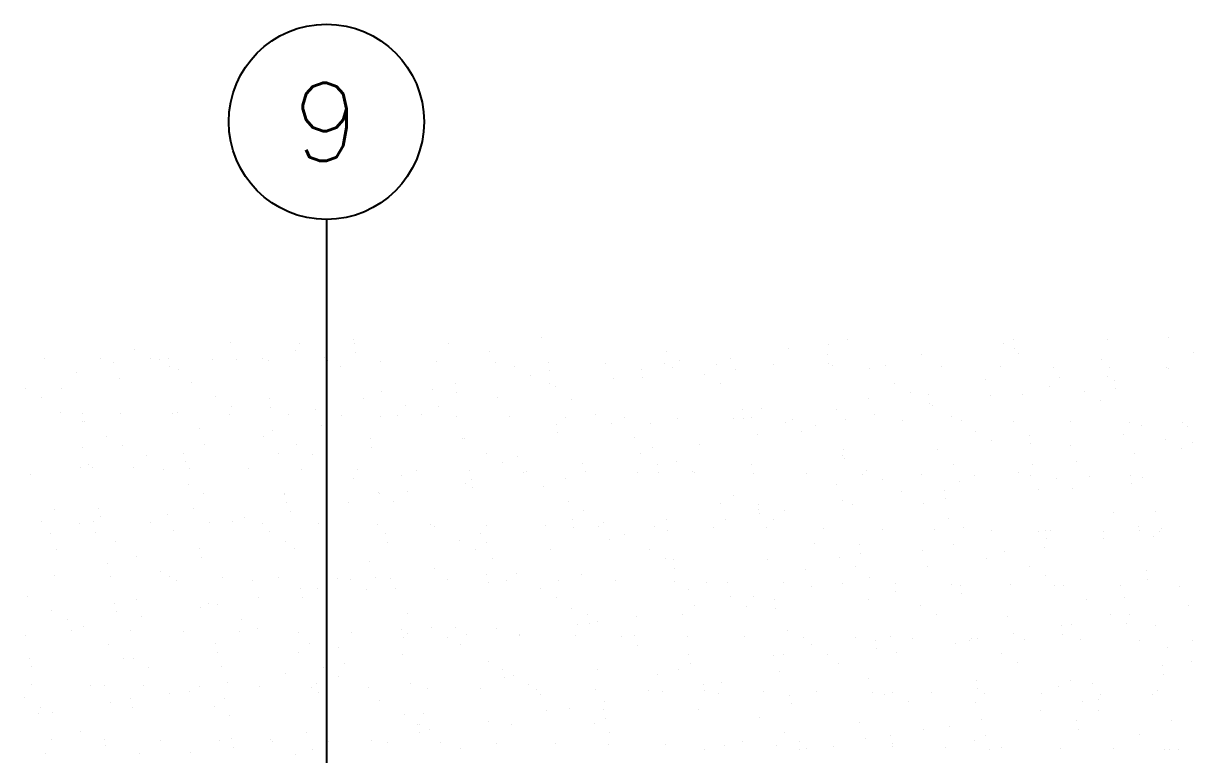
# Model space of a CAD drawing. Header units: millimetres. Extents: x -3 to 53, y -269 to 39.
# Drawn here: x 16.799 to 19.795, y 37.479 to 39.352 of the extents above; entities that cross this region are included whole.
import ezdxf
from ezdxf.enums import TextEntityAlignment as Align
from ezdxf.xclip import XClip

# ---------------------------------------------------------------- set-up
doc = ezdxf.new("R2010")
doc.units = ezdxf.units.MM
doc.header["$LTSCALE"] = 15
doc.header["$XCLIPFRAME"] = 2
for name, pattern in [('ACAD_ISO07W100', [3, 0, -3]), ('PHANTOM', [63.5, 31.75, -6.35, 6.35, -6.35, 6.35, -6.35]), ('PHANTOM2', [1.25, 0.625, -0.125, 0.125, -0.125, 0.125, -0.125])]:
    doc.linetypes.add(name, pattern=pattern)
doc.layers.get('0').update_dxf_attribs({"color": 250})
for name, color, linetype in [('A-EJES', 251, 'PHANTOM'), ('A-MURO BAJO', 251, 'Continuous'), ('DLP_VERDE', 250, 'Continuous')]:
    doc.layers.add(name, color=color, linetype=linetype)
doc.layers.add('A-MUROS', color=252, linetype='Continuous', lineweight=30)
doc.styles.add('R80', font='ARIALN.TTF', dxfattribs={"height": 2.03})
doc.styles.add('ROMANS', font='romans.shx', dxfattribs={"width": 0.8})

# ---------------------------------------------------------------- blocks, each defined once
blk = doc.blocks.new('A$C9f73720c')
at = {"elevation": 0}
blk.add_lwpolyline([(45.2026, 108.5564), (43.9051, 108.9532, 0.296491), (41.8096, 108.3515, 0.064332), (38.2774, 103.0358), (36.426, 103.9326), (36.8007, 104.6647, 0.126155), (37.0866, 105.8476), (37.1355, 105.8513), (37.0755, 106.649), (36.5769, 106.6115), (36.617, 106.0788)], format="xyb", dxfattribs=at)
at = {"layer": 'A-MURO BAJO'}
blk.add_arc((60.7821, 91.9133, 0), 25.1032, 139.01699, 190.85615, dxfattribs=at)
at = {"layer": 'DLP_VERDE', "linetype": 'Continuous'}
for p, q in [((41.9095, 106.1891), (41.9095, 106.1891)), ((41.8557, 106.1399), (41.8557, 106.1399)), ((42.13, 106.121), (42.13, 106.121)), ((41.9258, 106.1121), (41.9258, 106.1121)), ((41.9306, 106.1174), (41.9306, 106.1174)), ((42.074, 106.1092), (42.074, 106.1092)), ((42.0856, 106.1191), (42.0856, 106.1191)), ((42.1369, 106.0879), (42.1369, 106.0879)), ((42.1025, 106.0564), (42.1025, 106.0564)), ((42.0487, 106.0072), (42.0487, 106.0072)), ((41.8147, 105.9891), (41.8147, 105.9891)), ((41.8851, 105.9733), (41.8851, 105.9733)), ((41.9187, 105.9755), (41.9187, 105.9755)), ((41.9407, 105.9726), (41.9407, 105.9726)), ((42.0334, 105.9803), (42.0334, 105.9803)), ((42.1769, 105.9721), (42.1769, 105.9721)), ((42.2721, 105.9779), (42.2721, 105.9779)), ((42.3165, 105.9799), (42.3165, 105.9799)), ((42.3232, 105.9728), (42.3232, 105.9728)), ((42.4714, 105.9798), (42.4714, 105.9798)), ((42.5253, 105.989), (42.5253, 105.989)), ((42.6149, 105.9716), (42.6149, 105.9716)), ((41.8591, 105.9599), (41.8591, 105.9599)), ((41.9035, 105.9618), (41.9035, 105.9618)), ((42.0597, 105.9569), (42.0597, 105.9569)), ((42.1123, 105.9709), (42.1123, 105.9709)), ((42.1637, 105.9432), (42.1637, 105.9432)), ((42.3298, 105.9552), (42.3298, 105.9552)), ((42.6664, 105.9541), (42.6664, 105.9541)), ((41.9589, 105.9249), (41.9589, 105.9249)), ((42.1857, 105.9403), (42.1857, 105.9403)), ((42.2954, 105.9237), (42.2954, 105.9237)), ((42.3047, 105.9246), (42.3047, 105.9246)), ((41.9245, 105.8933), (41.9245, 105.8933)), ((42.4087, 105.9109), (42.4087, 105.9109)), ((42.4308, 105.908), (42.4308, 105.908)), ((42.5498, 105.8924), (42.5498, 105.8924)), ((42.6126, 105.9048), (42.6126, 105.9048)), ((42.2417, 105.8745), (42.2417, 105.8745)), ((42.6538, 105.8787), (42.6538, 105.8787)), ((42.6758, 105.8758), (42.6758, 105.8758)), ((42.7948, 105.8601), (42.7948, 105.8601)), ((42.8716, 105.8548), (42.8716, 105.8548)), ((41.8417, 105.8355), (41.8417, 105.8355)), ((41.8708, 105.8441), (41.8708, 105.8441)), ((41.988, 105.8362), (41.988, 105.8362)), ((42.1362, 105.8432), (42.1362, 105.8432)), ((42.2797, 105.835), (42.2797, 105.835)), ((42.2988, 105.8298), (42.2988, 105.8298)), ((42.426, 105.8357), (42.426, 105.8357)), ((42.4586, 105.8367), (42.4586, 105.8367)), ((42.503, 105.8387), (42.503, 105.8387)), ((42.5228, 105.8225), (42.5228, 105.8225)), ((42.5743, 105.8427), (42.5743, 105.8427)), ((42.7118, 105.8478), (42.7118, 105.8478)), ((42.7177, 105.8345), (42.7177, 105.8345)), ((42.864, 105.8351), (42.864, 105.8351)), ((41.8858, 105.8117), (41.8858, 105.8117)), ((42.0456, 105.8187), (42.0456, 105.8187)), ((42.09, 105.8207), (42.09, 105.8207)), ((42.1519, 105.7922), (42.1519, 105.7922)), ((42.8593, 105.8214), (42.8593, 105.8214)), ((41.781, 105.7618), (41.781, 105.7618)), ((42.4884, 105.791), (42.4884, 105.791)), ((42.8056, 105.7721), (42.8056, 105.7721)), ((41.7445, 105.7583), (41.7445, 105.7583)), ((41.7665, 105.7554), (41.7665, 105.7554)), ((41.8855, 105.7397), (41.8855, 105.7397)), ((42.1175, 105.7606), (42.1175, 105.7606)), ((42.4347, 105.7418), (42.4347, 105.7418)), ((41.7466, 105.7303), (41.7466, 105.7303)), ((41.801, 105.7066), (41.801, 105.7066)), ((41.9895, 105.726), (41.9895, 105.726)), ((42.0116, 105.7231), (42.0116, 105.7231)), ((42.0637, 105.7114), (42.0637, 105.7114)), ((42.1306, 105.7074), (42.1306, 105.7074)), ((42.2391, 105.7061), (42.2391, 105.7061)), ((42.6771, 105.7056), (42.6771, 105.7056)), ((41.9445, 105.6984), (41.9445, 105.6984)), ((42.0908, 105.6991), (42.0908, 105.6991)), ((42.2321, 105.6775), (42.2321, 105.6775)), ((42.2346, 105.6937), (42.2346, 105.6937)), ((42.2566, 105.6908), (42.2566, 105.6908)), ((42.2765, 105.6795), (42.2765, 105.6795)), ((42.3756, 105.6752), (42.3756, 105.6752)), ((42.3826, 105.6979), (42.3826, 105.6979)), ((42.4853, 105.6886), (42.4853, 105.6886)), ((42.5288, 105.6986), (42.5288, 105.6986)), ((42.6451, 105.6956), (42.6451, 105.6956)), ((42.6895, 105.6975), (42.6895, 105.6975)), ((42.7158, 105.6898), (42.7158, 105.6898)), ((42.8206, 105.6974), (42.8206, 105.6974)), ((41.8191, 105.6595), (41.8191, 105.6595)), ((41.8636, 105.6615), (41.8636, 105.6615)), ((42.0723, 105.6706), (42.0723, 105.6706)), ((42.3449, 105.6595), (42.3449, 105.6595)), ((42.4796, 105.6615), (42.4796, 105.6615)), ((42.5016, 105.6586), (42.5016, 105.6586)), ((42.6206, 105.6429), (42.6206, 105.6429)), ((42.6814, 105.6583), (42.6814, 105.6583)), ((41.9739, 105.6291), (41.9739, 105.6291)), ((42.3105, 105.6279), (42.3105, 105.6279)), ((42.7246, 105.6292), (42.7246, 105.6292)), ((42.7467, 105.6263), (42.7467, 105.6263)), ((41.9395, 105.5976), (41.9395, 105.5976)), ((42.6276, 105.6091), (42.6276, 105.6091)), ((41.7556, 105.5625), (41.7556, 105.5625)), ((41.9039, 105.5695), (41.9039, 105.5695)), ((42.0474, 105.5613), (42.0474, 105.5613)), ((42.1936, 105.562), (42.1936, 105.562)), ((42.2567, 105.5787), (42.2567, 105.5787)), ((42.3419, 105.569), (42.3419, 105.569)), ((42.4854, 105.5608), (42.4854, 105.5608)), ((42.6317, 105.5615), (42.6317, 105.5615)), ((42.78, 105.5685), (42.78, 105.5685)), ((41.7114, 105.5225), (41.7114, 105.5225)), ((41.8858, 105.5483), (41.8858, 105.5483)), ((42.2588, 105.5294), (42.2588, 105.5294)), ((42.4186, 105.5364), (42.4186, 105.5364)), ((42.463, 105.5383), (42.463, 105.5383)), ((42.5378, 105.5268), (42.5378, 105.5268)), ((42.6718, 105.5474), (42.6718, 105.5474)), ((41.8154, 105.5088), (41.8154, 105.5088)), ((41.8374, 105.5059), (41.8374, 105.5059)), ((41.8458, 105.5114), (41.8458, 105.5114)), ((42.0056, 105.5183), (42.0056, 105.5183)), ((42.0501, 105.5203), (42.0501, 105.5203)), ((42.1669, 105.4964), (42.1669, 105.4964)), ((42.5034, 105.4953), (42.5034, 105.4953)), ((41.796, 105.4661), (41.796, 105.4661)), ((41.9564, 105.4902), (41.9564, 105.4902)), ((42.0604, 105.4765), (42.0604, 105.4765)), ((42.0824, 105.4736), (42.0824, 105.4736)), ((42.1325, 105.4649), (42.1325, 105.4649)), ((41.7616, 105.4345), (41.7616, 105.4345)), ((42.0067, 105.4324), (42.0067, 105.4324)), ((42.2014, 105.458), (42.2014, 105.458)), ((42.3054, 105.4443), (42.3054, 105.4443)), ((42.3275, 105.4414), (42.3275, 105.4414)), ((42.4497, 105.446), (42.4497, 105.446)), ((41.7122, 105.4247), (41.7122, 105.4247)), ((41.8584, 105.4254), (41.8584, 105.4254)), ((42.0788, 105.4156), (42.0788, 105.4156)), ((42.1502, 105.4242), (42.1502, 105.4242)), ((42.2965, 105.4249), (42.2965, 105.4249)), ((42.4448, 105.4319), (42.4448, 105.4319)), ((42.4465, 105.4257), (42.4465, 105.4257)), ((42.5505, 105.412), (42.5505, 105.412)), ((42.5725, 105.4091), (42.5725, 105.4091)), ((42.5882, 105.4237), (42.5882, 105.4237)), ((42.7345, 105.4244), (42.7345, 105.4244)), ((41.7078, 105.3853), (41.7078, 105.3853)), ((42.1921, 105.3772), (42.1921, 105.3772)), ((42.2366, 105.3791), (42.2366, 105.3791)), ((42.4453, 105.3882), (42.4453, 105.3882)), ((42.6051, 105.3952), (42.6051, 105.3952)), ((42.6495, 105.3971), (42.6495, 105.3971)), ((42.6915, 105.3935), (42.6915, 105.3935)), ((42.7308, 105.3941), (42.7308, 105.3941)), ((41.6193, 105.3522), (41.6193, 105.3522)), ((41.7792, 105.3591), (41.7792, 105.3591)), ((41.8236, 105.3611), (41.8236, 105.3611)), ((42.0323, 105.3702), (42.0323, 105.3702)), ((42.3599, 105.3637), (42.3599, 105.3637)), ((42.6964, 105.3626), (42.6964, 105.3626)), ((41.989, 105.3334), (41.989, 105.3334)), ((42.3255, 105.3322), (42.3255, 105.3322)), ((42.6427, 105.3133), (42.6427, 105.3133)), ((41.618, 105.303), (41.618, 105.303)), ((41.6412, 105.2916), (41.6412, 105.2916)), ((41.6633, 105.2887), (41.6633, 105.2887)), ((41.6715, 105.2959), (41.6715, 105.2959)), ((41.815, 105.2876), (41.815, 105.2876)), ((41.9546, 105.3018), (41.9546, 105.3018)), ((41.9613, 105.2883), (41.9613, 105.2883)), ((42.1096, 105.2953), (42.1096, 105.2953)), ((42.253, 105.2871), (42.253, 105.2871)), ((42.2717, 105.2829), (42.2717, 105.2829)), ((42.3993, 105.2878), (42.3993, 105.2878)), ((42.5476, 105.2948), (42.5476, 105.2948)), ((42.6911, 105.2866), (42.6911, 105.2866)), ((41.7822, 105.273), (41.7822, 105.273)), ((41.8862, 105.2593), (41.8862, 105.2593)), ((41.9008, 105.2526), (41.9008, 105.2526)), ((41.9083, 105.2564), (41.9083, 105.2564)), ((42.0273, 105.2408), (42.0273, 105.2408)), ((42.1313, 105.2271), (42.1313, 105.2271)), ((42.1533, 105.2242), (42.1533, 105.2242)), ((42.2188, 105.229), (42.2188, 105.229)), ((42.3786, 105.236), (42.3786, 105.236)), ((42.4231, 105.2379), (42.4231, 105.2379)), ((42.5529, 105.231), (42.5529, 105.231)), ((42.6318, 105.247), (42.6318, 105.247)), ((41.5971, 105.2019), (41.5971, 105.2019)), ((41.8058, 105.211), (41.8058, 105.211)), ((41.9657, 105.218), (41.9657, 105.218)), ((42.0101, 105.2199), (42.0101, 105.2199)), ((42.1819, 105.2007), (42.1819, 105.2007)), ((42.2723, 105.2085), (42.2723, 105.2085)), ((42.3763, 105.1948), (42.3763, 105.1948)), ((42.5185, 105.1995), (42.5185, 105.1995)), ((41.811, 105.1703), (41.811, 105.1703)), ((42.1475, 105.1691), (42.1475, 105.1691)), ((42.3983, 105.1919), (42.3983, 105.1919)), ((42.5173, 105.1763), (42.5173, 105.1763)), ((42.6213, 105.1626), (42.6213, 105.1626)), ((41.6261, 105.1517), (41.6261, 105.1517)), ((41.7744, 105.1588), (41.7744, 105.1588)), ((41.7766, 105.1388), (41.7766, 105.1388)), ((41.9178, 105.1505), (41.9178, 105.1505)), ((42.0641, 105.1512), (42.0641, 105.1512)), ((42.2124, 105.1582), (42.2124, 105.1582)), ((42.3559, 105.15), (42.3559, 105.15)), ((42.4647, 105.1502), (42.4647, 105.1502)), ((42.5021, 105.1507), (42.5021, 105.1507)), ((42.6434, 105.1597), (42.6434, 105.1597)), ((42.6504, 105.1577), (42.6504, 105.1577)), ((42.0938, 105.1199), (42.0938, 105.1199)), ((41.7229, 105.0895), (41.7229, 105.0895)), ((42.1522, 105.0768), (42.1522, 105.0768)), ((42.1966, 105.0787), (42.1966, 105.0787)), ((42.4053, 105.0878), (42.4053, 105.0878)), ((42.5651, 105.0948), (42.5651, 105.0948)), ((42.6096, 105.0968), (42.6096, 105.0968)), ((41.5793, 105.0518), (41.5793, 105.0518)), ((41.6081, 105.0558), (41.6081, 105.0558)), ((41.7392, 105.0588), (41.7392, 105.0588)), ((41.7836, 105.0607), (41.7836, 105.0607)), ((41.9923, 105.0698), (41.9923, 105.0698)), ((42.3749, 105.068), (42.3749, 105.068)), ((41.5826, 105.0139), (41.5826, 105.0139)), ((41.7121, 105.0421), (41.7121, 105.0421)), ((41.7289, 105.0146), (41.7289, 105.0146)), ((41.7341, 105.0392), (41.7341, 105.0392)), ((41.8531, 105.0236), (41.8531, 105.0236)), ((41.8772, 105.0217), (41.8772, 105.0217)), ((42.004, 105.0376), (42.004, 105.0376)), ((42.0207, 105.0134), (42.0207, 105.0134)), ((42.167, 105.0141), (42.167, 105.0141)), ((42.3152, 105.0211), (42.3152, 105.0211)), ((42.3405, 105.0364), (42.3405, 105.0364)), ((42.4587, 105.0129), (42.4587, 105.0129)), ((42.605, 105.0136), (42.605, 105.0136)), ((41.6331, 105.0072), (41.6331, 105.0072)), ((41.9571, 105.0099), (41.9571, 105.0099)), ((41.9696, 105.0061), (41.9696, 105.0061)), ((41.9791, 105.007), (41.9791, 105.007)), ((42.0981, 104.9913), (42.0981, 104.9913)), ((42.2868, 104.9872), (42.2868, 104.9872)), ((41.5987, 104.9757), (41.5987, 104.9757)), ((41.9158, 104.9568), (41.9158, 104.9568)), ((42.2021, 104.9776), (42.2021, 104.9776)), ((42.2242, 104.9747), (42.2242, 104.9747)), ((42.3432, 104.9591), (42.3432, 104.9591)), ((41.5449, 104.9264), (41.5449, 104.9264)), ((42.1788, 104.9286), (42.1788, 104.9286)), ((42.3387, 104.9356), (42.3387, 104.9356)), ((42.3831, 104.9376), (42.3831, 104.9376)), ((42.4472, 104.9454), (42.4472, 104.9454)), ((42.4692, 104.9425), (42.4692, 104.9425)), ((42.5679, 104.9353), (42.5679, 104.9353)), ((42.5882, 104.9268), (42.5882, 104.9268)), ((42.5918, 104.9467), (42.5918, 104.9467)), ((41.5127, 104.8995), (41.5127, 104.8995)), ((41.5571, 104.9015), (41.5571, 104.9015)), ((41.7658, 104.9106), (41.7658, 104.9106)), ((41.9257, 104.9176), (41.9257, 104.9176)), ((41.9701, 104.9195), (41.9701, 104.9195)), ((42.197, 104.9049), (42.197, 104.9049)), ((42.5335, 104.9037), (42.5335, 104.9037)), ((41.542, 104.8851), (41.542, 104.8851)), ((41.6855, 104.8768), (41.6855, 104.8768)), ((41.826, 104.8745), (41.826, 104.8745)), ((41.8318, 104.8775), (41.8318, 104.8775)), ((41.98, 104.8845), (41.98, 104.8845)), ((42.1235, 104.8763), (42.1235, 104.8763)), ((42.1626, 104.8734), (42.1626, 104.8734)), ((42.2698, 104.877), (42.2698, 104.877)), ((42.4181, 104.884), (42.4181, 104.884)), ((42.5615, 104.8758), (42.5615, 104.8758)), ((41.7916, 104.843), (41.7916, 104.843)), ((42.4797, 104.8545), (42.4797, 104.8545)), ((41.5379, 104.8249), (41.5379, 104.8249)), ((41.56, 104.822), (41.56, 104.822)), ((41.6789, 104.8064), (41.6789, 104.8064)), ((42.1088, 104.8241), (42.1088, 104.8241)), ((41.7379, 104.7938), (41.7379, 104.7938)), ((41.783, 104.7927), (41.783, 104.7927)), ((41.805, 104.7898), (41.805, 104.7898)), ((41.924, 104.7741), (41.924, 104.7741)), ((42.1122, 104.7764), (42.1122, 104.7764)), ((42.1566, 104.7783), (42.1566, 104.7783)), ((42.3653, 104.7875), (42.3653, 104.7875)), ((42.5252, 104.7944), (42.5252, 104.7944)), ((41.5393, 104.7514), (41.5393, 104.7514)), ((41.6448, 104.748), (41.6448, 104.748)), ((41.6992, 104.7584), (41.6992, 104.7584)), ((41.7436, 104.7603), (41.7436, 104.7603)), ((41.9523, 104.7694), (41.9523, 104.7694)), ((42.028, 104.7604), (42.028, 104.7604)), ((42.05, 104.7575), (42.05, 104.7575)), ((42.0829, 104.7474), (42.0829, 104.7474)), ((42.3899, 104.7722), (42.3899, 104.7722)), ((42.5209, 104.7469), (42.5209, 104.7469)), ((41.4966, 104.7409), (41.4966, 104.7409)), ((41.7883, 104.7397), (41.7883, 104.7397)), ((41.9346, 104.7404), (41.9346, 104.7404)), ((42.019, 104.7418), (42.019, 104.7418)), ((42.169, 104.7419), (42.169, 104.7419)), ((42.2264, 104.7392), (42.2264, 104.7392)), ((42.273, 104.7282), (42.273, 104.7282)), ((42.295, 104.7253), (42.295, 104.7253)), ((42.3555, 104.7407), (42.3555, 104.7407)), ((42.3726, 104.7399), (42.3726, 104.7399)), ((41.6481, 104.7115), (41.6481, 104.7115)), ((41.9846, 104.7103), (41.9846, 104.7103)), ((42.3018, 104.6914), (42.3018, 104.6914)), ((42.414, 104.7096), (42.414, 104.7096)), ((42.518, 104.6959), (42.518, 104.6959)), ((41.6137, 104.6799), (41.6137, 104.6799)), ((41.9309, 104.6611), (41.9309, 104.6611)), ((41.5599, 104.6307), (41.5599, 104.6307)), ((42.1388, 104.6283), (42.1388, 104.6283)), ((42.2987, 104.6352), (42.2987, 104.6352)), ((42.3431, 104.6372), (42.3431, 104.6372)), ((41.3858, 104.6048), (41.3858, 104.6048)), ((41.4531, 104.6032), (41.4531, 104.6032)), ((41.4727, 104.5992), (41.4727, 104.5992)), ((41.5171, 104.6011), (41.5171, 104.6011)), ((41.5994, 104.6038), (41.5994, 104.6038)), ((41.7258, 104.6102), (41.7258, 104.6102)), ((41.7477, 104.6109), (41.7477, 104.6109)), ((41.8857, 104.6172), (41.8857, 104.6172)), ((41.8912, 104.6026), (41.8912, 104.6026)), ((41.9301, 104.6191), (41.9301, 104.6191)), ((42.0374, 104.6033), (42.0374, 104.6033)), ((42.1857, 104.6103), (42.1857, 104.6103)), ((42.212, 104.6091), (42.212, 104.6091)), ((42.3292, 104.6021), (42.3292, 104.6021)), ((42.4755, 104.6028), (42.4755, 104.6028)), ((41.5048, 104.5892), (41.5048, 104.5892)), ((41.6088, 104.5755), (41.6088, 104.5755)), ((41.6308, 104.5726), (41.6308, 104.5726)), ((41.8411, 104.5788), (41.8411, 104.5788)), ((42.1776, 104.5776), (42.1776, 104.5776)), ((41.4701, 104.5484), (41.4701, 104.5484)), ((41.7498, 104.5569), (41.7498, 104.5569)), ((41.8067, 104.5472), (41.8067, 104.5472)), ((41.8538, 104.5432), (41.8538, 104.5432)), ((41.8759, 104.5403), (41.8759, 104.5403)), ((41.4357, 104.5169), (41.4357, 104.5169)), ((41.9948, 104.5247), (41.9948, 104.5247)), ((42.0988, 104.511), (42.0988, 104.511)), ((42.1209, 104.5081), (42.1209, 104.5081)), ((42.1238, 104.5284), (42.1238, 104.5284)), ((41.4125, 104.4743), (41.4125, 104.4743)), ((41.7529, 104.498), (41.7529, 104.498)), ((41.8505, 104.4738), (41.8505, 104.4738)), ((42.0722, 104.476), (42.0722, 104.476)), ((42.1166, 104.478), (42.1166, 104.478)), ((42.2399, 104.4924), (42.2399, 104.4924)), ((42.2886, 104.4732), (42.2886, 104.4732)), ((42.3253, 104.4871), (42.3253, 104.4871)), ((42.3439, 104.4787), (42.3439, 104.4787)), ((42.3659, 104.4758), (42.3659, 104.4758)), ((42.405, 104.4764), (42.405, 104.4764)), ((41.382, 104.4676), (41.382, 104.4676)), ((41.4993, 104.451), (41.4993, 104.451)), ((41.556, 104.4661), (41.556, 104.4661)), ((41.6592, 104.458), (41.6592, 104.458)), ((41.7022, 104.4667), (41.7022, 104.4667)), ((41.7036, 104.4599), (41.7036, 104.4599)), ((41.9123, 104.469), (41.9123, 104.469)), ((41.994, 104.4655), (41.994, 104.4655)), ((42.034, 104.4461), (42.034, 104.4461)), ((42.1403, 104.4662), (42.1403, 104.4662)), ((42.3706, 104.4449), (42.3706, 104.4449)), ((42.432, 104.465), (42.432, 104.465)), ((41.6631, 104.4157), (41.6631, 104.4157)), ((41.9996, 104.4145), (41.9996, 104.4145)), ((41.6287, 104.3842), (41.6287, 104.3842)), ((42.3168, 104.3957), (42.3168, 104.3957)), ((41.3306, 104.372), (41.3306, 104.372)), ((41.4346, 104.3583), (41.4346, 104.3583)), ((41.4567, 104.3554), (41.4567, 104.3554)), ((41.9459, 104.3653), (41.9459, 104.3653)), ((41.367, 104.3302), (41.367, 104.3302)), ((41.5153, 104.3372), (41.5153, 104.3372)), ((41.575, 104.3349), (41.575, 104.3349)), ((41.5757, 104.3397), (41.5757, 104.3397)), ((41.6588, 104.329), (41.6588, 104.329)), ((41.6797, 104.326), (41.6797, 104.326)), ((41.8051, 104.3296), (41.8051, 104.3296)), ((41.9534, 104.3367), (41.9534, 104.3367)), ((42.0968, 104.3284), (42.0968, 104.3284)), ((42.0988, 104.3279), (42.0988, 104.3279)), ((42.2431, 104.3291), (42.2431, 104.3291)), ((42.2587, 104.3349), (42.2587, 104.3349)), ((42.3031, 104.3368), (42.3031, 104.3368)), ((42.3914, 104.3361), (42.3914, 104.3361)), ((41.4327, 104.2988), (41.4327, 104.2988)), ((41.4771, 104.3007), (41.4771, 104.3007)), ((41.6858, 104.3098), (41.6858, 104.3098)), ((41.7017, 104.3231), (41.7017, 104.3231)), ((41.8207, 104.3075), (41.8207, 104.3075)), ((41.8457, 104.3168), (41.8457, 104.3168)), ((41.8901, 104.3188), (41.8901, 104.3188)), ((41.9247, 104.2938), (41.9247, 104.2938)), ((42.227, 104.3134), (42.227, 104.3134)), ((41.8561, 104.283), (41.8561, 104.283)), ((41.9467, 104.2909), (41.9467, 104.2909)), ((42.0657, 104.2752), (42.0657, 104.2752)), ((42.1926, 104.2819), (42.1926, 104.2819)), ((41.4852, 104.2526), (41.4852, 104.2526)), ((41.8217, 104.2515), (41.8217, 104.2515)), ((42.1697, 104.2615), (42.1697, 104.2615)), ((42.1918, 104.2586), (42.1918, 104.2586)), ((42.3107, 104.2429), (42.3107, 104.2429)), ((41.4507, 104.2211), (41.4507, 104.2211)), ((42.1389, 104.2326), (42.1389, 104.2326)), ((41.3236, 104.1924), (41.3236, 104.1924)), ((41.4699, 104.1931), (41.4699, 104.1931)), ((41.6182, 104.2001), (41.6182, 104.2001)), ((41.7616, 104.1919), (41.7616, 104.1919)), ((41.7679, 104.2022), (41.7679, 104.2022)), ((41.9079, 104.1925), (41.9079, 104.1925)), ((42.0322, 104.1756), (42.0322, 104.1756)), ((42.0562, 104.1996), (42.0562, 104.1996)), ((42.0766, 104.1776), (42.0766, 104.1776)), ((42.1997, 104.1913), (42.1997, 104.1913)), ((42.2853, 104.1867), (42.2853, 104.1867)), ((42.3459, 104.192), (42.3459, 104.192)), ((41.397, 104.1719), (41.397, 104.1719)), ((41.4593, 104.1506), (41.4593, 104.1506)), ((41.6192, 104.1576), (41.6192, 104.1576)), ((41.6636, 104.1596), (41.6636, 104.1596)), ((41.8723, 104.1687), (41.8723, 104.1687)), ((42.0491, 104.1503), (42.0491, 104.1503)), ((41.2506, 104.1415), (41.2506, 104.1415)), ((41.2605, 104.1411), (41.2605, 104.1411)), ((41.2825, 104.1382), (41.2825, 104.1382)), ((41.4015, 104.1225), (41.4015, 104.1225)), ((41.6781, 104.12), (41.6781, 104.12)), ((42.0147, 104.1188), (42.0147, 104.1188)), ((41.3072, 104.0896), (41.3072, 104.0896)), ((41.5055, 104.1088), (41.5055, 104.1088)), ((41.5275, 104.1059), (41.5275, 104.1059)), ((41.6437, 104.0884), (41.6437, 104.0884)), ((41.6465, 104.0903), (41.6465, 104.0903)), ((42.3318, 104.0999), (42.3318, 104.0999)), ((41.2728, 104.0581), (41.2728, 104.0581)), ((41.283, 104.0635), (41.283, 104.0635)), ((41.4264, 104.0553), (41.4264, 104.0553)), ((41.5727, 104.0559), (41.5727, 104.0559)), ((41.721, 104.063), (41.721, 104.063)), ((41.7505, 104.0766), (41.7505, 104.0766)), ((41.7726, 104.0737), (41.7726, 104.0737)), ((41.8645, 104.0547), (41.8645, 104.0547)), ((41.8916, 104.058), (41.8916, 104.058)), ((41.9609, 104.0695), (41.9609, 104.0695)), ((42.0108, 104.0554), (42.0108, 104.0554)), ((42.159, 104.0625), (42.159, 104.0625)), ((42.3025, 104.0542), (42.3025, 104.0542)), ((41.59, 104.0392), (41.59, 104.0392)), ((41.9956, 104.0443), (41.9956, 104.0443)), ((42.0176, 104.0414), (42.0176, 104.0414)), ((42.0588, 104.0275), (42.0588, 104.0275)), ((42.1366, 104.0257), (42.1366, 104.0257)), ((42.2187, 104.0345), (42.2187, 104.0345)), ((42.2631, 104.0364), (42.2631, 104.0364)), ((41.2191, 104.0088), (41.2191, 104.0088)), ((41.3927, 103.9984), (41.3927, 103.9984)), ((41.4371, 104.0004), (41.4371, 104.0004)), ((41.6458, 104.0095), (41.6458, 104.0095)), ((41.8057, 104.0164), (41.8057, 104.0164)), ((41.8501, 104.0184), (41.8501, 104.0184)), ((42.2406, 104.012), (42.2406, 104.012)), ((42.242, 104.0176), (42.242, 104.0176)), ((42.2626, 104.0091), (42.2626, 104.0091)), ((41.2328, 103.9914), (41.2328, 103.9914)), ((41.8711, 103.9873), (41.8711, 103.9873)), ((42.2076, 103.9861), (42.2076, 103.9861)), ((41.5002, 103.9569), (41.5002, 103.9569)), ((41.8367, 103.9557), (41.8367, 103.9557)), ((42.1539, 103.9368), (42.1539, 103.9368)), ((41.2273, 103.9053), (41.2273, 103.9053)), ((41.2375, 103.9194), (41.2375, 103.9194)), ((41.3858, 103.9264), (41.3858, 103.9264)), ((41.4658, 103.9254), (41.4658, 103.9254)), ((41.5293, 103.9182), (41.5293, 103.9182)), ((41.6756, 103.9188), (41.6756, 103.9188)), ((41.783, 103.9065), (41.783, 103.9065)), ((41.8238, 103.9259), (41.8238, 103.9259)), ((41.9673, 103.9176), (41.9673, 103.9176)), ((42.1136, 103.9183), (42.1136, 103.9183)), ((42.2619, 103.9253), (42.2619, 103.9253)), ((41.3313, 103.8916), (41.3313, 103.8916)), ((41.3534, 103.8887), (41.3534, 103.8887)), ((41.412, 103.8761), (41.412, 103.8761)), ((41.9922, 103.8753), (41.9922, 103.8753)), ((42.0366, 103.8772), (42.0366, 103.8772)), ((42.2453, 103.8863), (42.2453, 103.8863)), ((41.4193, 103.8503), (41.4193, 103.8503)), ((41.4724, 103.8731), (41.4724, 103.8731)), ((41.5764, 103.8594), (41.5764, 103.8594)), ((41.5792, 103.8572), (41.5792, 103.8572)), ((41.5984, 103.8565), (41.5984, 103.8565)), ((41.6236, 103.8592), (41.6236, 103.8592)), ((41.8323, 103.8683), (41.8323, 103.8683)), ((42.0641, 103.8546), (42.0641, 103.8546)), ((41.1662, 103.8392), (41.1662, 103.8392)), ((41.2106, 103.8411), (41.2106, 103.8411)), ((41.6932, 103.8242), (41.6932, 103.8242)), ((41.7174, 103.8408), (41.7174, 103.8408)), ((41.8214, 103.8271), (41.8214, 103.8271)), ((41.8434, 103.8242), (41.8434, 103.8242)), ((42.0297, 103.823), (42.0297, 103.823)), ((41.3222, 103.7938), (41.3222, 103.7938)), ((41.4886, 103.7893), (41.4886, 103.7893)), ((41.6587, 103.7927), (41.6587, 103.7927)), ((41.9267, 103.7888), (41.9267, 103.7888)), ((41.9624, 103.8085), (41.9624, 103.8085)), ((42.0664, 103.7948), (42.0664, 103.7948)), ((42.0885, 103.7919), (42.0885, 103.7919)), ((41.1941, 103.7816), (41.1941, 103.7816)), ((41.2878, 103.7623), (41.2878, 103.7623)), ((41.3404, 103.7823), (41.3404, 103.7823)), ((41.6321, 103.7811), (41.6321, 103.7811)), ((41.7784, 103.7817), (41.7784, 103.7817)), ((41.9759, 103.7738), (41.9759, 103.7738)), ((42.0701, 103.7805), (42.0701, 103.7805)), ((42.2074, 103.7763), (42.2074, 103.7763)), ((42.2164, 103.7812), (42.2164, 103.7812)), ((41.605, 103.7434), (41.605, 103.7434)), ((42.0188, 103.7271), (42.0188, 103.7271)), ((42.1787, 103.7341), (42.1787, 103.7341)), ((42.2231, 103.736), (42.2231, 103.736)), ((41.2341, 103.713), (41.2341, 103.713)), ((41.3527, 103.698), (41.3527, 103.698)), ((41.3971, 103.7), (41.3971, 103.7)), ((41.6058, 103.7091), (41.6058, 103.7091)), ((41.7657, 103.7161), (41.7657, 103.7161)), ((41.8101, 103.718), (41.8101, 103.718)), ((41.1572, 103.6744), (41.1572, 103.6744)), ((41.1792, 103.6715), (41.1792, 103.6715)), ((41.1928, 103.6911), (41.1928, 103.6911)), ((41.8861, 103.6915), (41.8861, 103.6915)), ((42.2227, 103.6903), (42.2227, 103.6903)), ((41.1534, 103.6527), (41.1534, 103.6527)), ((41.2969, 103.6445), (41.2969, 103.6445)), ((41.2982, 103.6559), (41.2982, 103.6559)), ((41.4022, 103.6422), (41.4022, 103.6422)), ((41.4242, 103.6393), (41.4242, 103.6393)), ((41.4432, 103.6452), (41.4432, 103.6452)), ((41.5152, 103.6611), (41.5152, 103.6611)), ((41.5915, 103.6522), (41.5915, 103.6522)), ((41.735, 103.644), (41.735, 103.644)), ((41.8517, 103.66), (41.8517, 103.66)), ((41.8812, 103.6446), (41.8812, 103.6446)), ((42.0295, 103.6517), (42.0295, 103.6517)), ((42.1689, 103.6411), (42.1689, 103.6411)), ((42.173, 103.6434), (42.173, 103.6434)), ((41.1443, 103.6308), (41.1443, 103.6308)), ((41.4808, 103.6296), (41.4808, 103.6296)), ((41.5432, 103.6236), (41.5432, 103.6236)), ((41.6472, 103.6099), (41.6472, 103.6099)), ((41.6693, 103.607), (41.6693, 103.607)), ((41.798, 103.6107), (41.798, 103.6107)), ((41.1099, 103.5992), (41.1099, 103.5992)), ((41.4271, 103.5804), (41.4271, 103.5804)), ((41.7883, 103.5913), (41.7883, 103.5913)), ((41.8923, 103.5776), (41.8923, 103.5776)), ((41.9143, 103.5747), (41.9143, 103.5747)), ((41.9522, 103.5749), (41.9522, 103.5749)), ((41.9966, 103.5768), (41.9966, 103.5768)), ((41.3793, 103.5499), (41.3793, 103.5499)), ((41.5392, 103.5569), (41.5392, 103.5569)), ((41.5836, 103.5588), (41.5836, 103.5588)), ((41.7923, 103.5679), (41.7923, 103.5679)), ((42.0333, 103.5591), (42.0333, 103.5591)), ((42.0791, 103.5588), (42.0791, 103.5588)), ((42.1373, 103.5454), (42.1373, 103.5454)), ((41.1262, 103.5388), (41.1262, 103.5388)), ((41.1706, 103.5408), (41.1706, 103.5408)), ((41.2563, 103.5156), (41.2563, 103.5156)), ((41.6943, 103.5151), (41.6943, 103.5151)), ((41.7082, 103.5284), (41.7082, 103.5284)), ((42.0447, 103.5273), (42.0447, 103.5273)), ((42.1324, 103.5146), (42.1324, 103.5146)), ((42.1593, 103.5425), (42.1593, 103.5425)), ((41.108, 103.5086), (41.108, 103.5086)), ((41.3373, 103.4981), (41.3373, 103.4981)), ((41.3998, 103.5074), (41.3998, 103.5074)), ((41.546, 103.5081), (41.546, 103.5081)), ((41.6738, 103.4969), (41.6738, 103.4969)), ((41.8378, 103.5069), (41.8378, 103.5069)), ((41.9841, 103.5075), (41.9841, 103.5075)), ((41.3028, 103.4665), (41.3028, 103.4665)), ((41.991, 103.478), (41.991, 103.478)), ((41.124, 103.4387), (41.124, 103.4387)), ((41.228, 103.425), (41.228, 103.425)), ((41.62, 103.4477), (41.62, 103.4477)), ((41.9788, 103.4267), (41.9788, 103.4267)), ((42.1387, 103.4337), (42.1387, 103.4337)), ((41.2491, 103.4173), (41.2491, 103.4173)), ((41.2501, 103.4221), (41.2501, 103.4221)), ((41.3127, 103.3977), (41.3127, 103.3977)), ((41.3571, 103.3996), (41.3571, 103.3996)), ((41.3691, 103.4064), (41.3691, 103.4064)), ((41.5658, 103.4087), (41.5658, 103.4087)), ((41.7257, 103.4157), (41.7257, 103.4157)), ((41.7701, 103.4176), (41.7701, 103.4176)), ((41.9012, 103.3957), (41.9012, 103.3957)), ((41.0646, 103.3708), (41.0646, 103.3708)), ((41.1528, 103.3907), (41.1528, 103.3907)), ((41.2108, 103.3715), (41.2108, 103.3715)), ((41.3591, 103.3785), (41.3591, 103.3785)), ((41.4731, 103.3927), (41.4731, 103.3927)), ((41.4951, 103.3898), (41.4951, 103.3898)), ((41.5026, 103.3703), (41.5026, 103.3703)), ((41.5302, 103.3654), (41.5302, 103.3654)), ((41.6141, 103.3741), (41.6141, 103.3741)), ((41.6489, 103.371), (41.6489, 103.371)), ((41.7972, 103.378), (41.7972, 103.378)), ((41.9406, 103.3698), (41.9406, 103.3698)), ((42.0869, 103.3704), (42.0869, 103.3704)), ((41.1593, 103.335), (41.1593, 103.335)), ((41.7181, 103.3604), (41.7181, 103.3604)), ((41.7401, 103.3575), (41.7401, 103.3575)), ((41.8591, 103.3419), (41.8591, 103.3419)), ((41.8667, 103.3642), (41.8667, 103.3642)), ((41.4958, 103.3338), (41.4958, 103.3338)), ((41.813, 103.315), (41.813, 103.315)), ((41.9631, 103.3282), (41.9631, 103.3282)), ((41.9852, 103.3253), (41.9852, 103.3253)), ((42.1042, 103.3096), (42.1042, 103.3096)), ((41.1249, 103.3035), (41.1249, 103.3035)), ((41.4421, 103.2846), (41.4421, 103.2846)), ((41.9566, 103.2765), (41.9566, 103.2765)), ((41.3393, 103.2495), (41.3393, 103.2495)), ((41.4992, 103.2565), (41.4992, 103.2565)), ((41.5436, 103.2584), (41.5436, 103.2584)), ((41.7523, 103.2675), (41.7523, 103.2675)), ((41.9122, 103.2745), (41.9122, 103.2745)), ((41.462, 103.2414), (41.462, 103.2414)), ((41.6054, 103.2332), (41.6054, 103.2332)), ((41.7232, 103.2327), (41.7232, 103.2327)), ((41.7517, 103.2338), (41.7517, 103.2338)), ((41.9, 103.2409), (41.9, 103.2409)), ((42.0435, 103.2326), (42.0435, 103.2326)), ((42.0597, 103.2315), (42.0597, 103.2315)), ((41.6888, 103.2011), (41.6888, 103.2011)), ((42.006, 103.1823), (42.006, 103.1823)), ((41.6351, 103.1519), (41.6351, 103.1519)), ((41.9388, 103.1264), (41.9388, 103.1264)), ((41.7301, 103.1172), (41.7301, 103.1172)), ((41.789, 103.111), (41.789, 103.111)), ((41.811, 103.1081), (41.811, 103.1081)), ((41.8545, 103.0967), (41.8545, 103.0967)), ((41.9162, 103.1), (41.9162, 103.1)), ((42.0028, 103.1038), (42.0028, 103.1038)), ((41.8818, 103.0685), (41.8818, 103.0685)), ((41.93, 103.0924), (41.93, 103.0924)), ((42.034, 103.0787), (42.034, 103.0787))]:
    blk.add_line(p, q, dxfattribs=at)
at = {"style": 'R80'}
for height, rotation, p in [(0.09, 0.009, (39.554, 141.0046, 0)), (0.09, 0.009, (45.7984, 139.3226, 0)), (0.09, 0.009, (50.4634, 135.3578, 0)), (0.09, 0.009, (41.9784, 129.0436, 0)), (0.09, 0.009, (37.8409, 128.6089, 0)), (0.09, 0.009, (35.483, 116.3582, 0)), (0.09, 0.009, (38.5607, 113.6321, 0)), (0.09, 0.009, (45.1292, 84.3757, 0)), (0.09, 0.009, (43.9111, 83.9335, 0)), (0.09, 0.009, (43.1485, 83.401, 0)), (0.09, 0.009, (28.0067, 80.1071, 0)), (0.09, 0.009, (44.3753, 79.9046, 0)), (0.09, 0.009, (55.151, 79.2173, 0)), (0.09, 0.009, (38.2608, 76.0049)), (0.09, 0.009, (39.0036, 75.5558)), (0.09, 0.009, (27.5137, 75.2133, 0)), (0.09, 0.009, (27.5137, 75.2133, 0)), (0.09, 0.009, (39.8519, 75.1543)), (0.09, 0.009, (25.3599, 70.2709, 0)), (0.09, 0.009, (32.1646, 69.192, 0)), (0.09, 0.009, (32.1646, 69.192, 0)), (0.09, 0.009, (26.9947, 68.6392, 0)), (0.09, 0.009, (59.8504, 67.3859, 0)), (0.09, 0.009, (24.839, 65.5107, 0)), (0.09, 0.009, (24.839, 65.5107, 0)), (0.09, 0.009, (33.5008, 60.261, 0)), (0.09, 0.009, (33.5008, 60.261, 0)), (0.09, 347.3908, (17.1069, 59.2726, 0)), (0.09, 0.009, (26.4708, 59.2035, 0)), (0.09, 0.009, (26.4708, 59.2035, 0)), (0.09, 0.009, (23.1216, 58.7685, 0)), (0.09, 0.009, (23.1216, 58.7685, 0)), (0.09, 0.009, (27.6632, 55.3959, 0)), (0.09, 0.009, (27.6632, 55.3959, 0)), (0.09, 0.009, (22.2239, 54.9818, 0)), (0.09, 0.009, (22.2239, 54.9818, 0)), (0.09, 0.009, (65.7174, 53.5803, 0)), (0.09, 0.009, (38.377, 51.7166, 0)), (0.09, 0.009, (38.377, 51.7166, 0)), (0.09, 0.009, (21.0294, 51.3767, 0)), (0.09, 0.009, (21.0294, 51.3767, 0)), (0.09, 0.009, (29.4091, 50.8876, 0)), (0.09, 0.009, (29.4091, 50.8876, 0)), (0.09, 0.009, (22.5184, 48.0808, 0)), (0.09, 0.009, (22.5184, 48.0808, 0)), (0.09, 0.009, (32.8305, 47.9478, 0)), (0.09, 0.009, (38.6414, 47.9238, 0)), (0.09, 1.5576, (45.5013, 47.0033, 0)), (0.09, 1.5576, (45.5013, 47.0033, 0)), (0.09, 1.5576, (42.9613, 45.8781, 0)), (0.09, 0.009, (31.2252, 43.4352, 0)), (0.09, 0.009, (31.2252, 43.4352, 0)), (0.09, 0.009, (24.8291, 43.3056, 0)), (0.09, 0.009, (24.8291, 43.3056, 0)), (0.09, 0.009, (28.8684, 42.6092, 0)), (0.09, 0.009, (28.8684, 42.6092, 0)), (0.09, 0.009, (46.0815, 42.4048, 0)), (0.09, 0.009, (19.0307, 42.0559, 0)), (0.09, 0.009, (19.0307, 42.0559, 0)), (0.09, 0.009, (70.9067, 41.0329, 0)), (0.09, 0.009, (22.7765, 38.7407, 0)), (0.09, 0.009, (22.7765, 38.7407, 0)), (0.09, 0.009, (17.8952, 37.4624, 0)), (0.09, 0.009, (17.8952, 37.4624, 0)), (0.09, 0.009, (25.8226, 33.2142, 0)), (0.09, 0.009, (21.5027, 31.2754, 0)), (0.1403, 0.009, (43.0178, 29.8778, 0)), (0.09, 0.009, (24.3978, 29.2659, 0)), (0.09, 0.009, (49.7565, 29.0287, 0)), (0.09, 0.009, (16.51, 28.4123, 0)), (0.09, 0.009, (16.51, 28.4123, 0)), (0.09, 0.009, (40.7946, 24.893, 0)), (0.09, 0.009, (18.1268, 23.6374, 0)), (0.09, 0.009, (20.346, 20.3291, 0)), (0.09, 0.009, (38.3365, 19.4632, 0)), (0.09, 0.009, (18.2869, 15.9828, 0)), (0.09, 0.009, (36.6694, 12.5977, 0)), (0.09, 337.7998, (24.7536, 11.2334, 0)), (0.09, 0.009, (33.5928, 10.3508, 0)), (0.09, 337.7998, (21.6109, 10.1247, 0)), (0.09, 337.7998, (16.5605, 9.5998, 0)), (0.09, 337.7998, (29.9414, 8.9534, 0)), (0.09, 337.7998, (31.6402, 7.9561, 0)), (0.09, 337.7998, (26.736, 7.7966, 0)), (0.09, 337.7998, (32.0288, 7.0232, 0)), (0.09, 0.009, (16.5347, 5.5678, 0)), (0.09, 0.009, (23.3239, 5.5763, 0)), (0.09, 0.009, (34.4718, 3.6379, 0))]:
    blk.add_attdef('N.P.T.+0.00', text='', height=height, rotation=rotation, dxfattribs=at).set_placement(p, align=Align.MIDDLE_CENTER)
for p in [(49.9263, 138.2431, 0), (56.6904, 136.252, 0), (60.5336, 135.5237, 0), (42.6322, 135.1839), (46.2516, 126.9171), (35.1548, 97.8545, 0), (31.2618, 93.9445, 0), (17.9393, 86.8861, 0), (34.7444, 85.6148, 0), (35.5048, 81.4636, 0), (34.6534, 76.9929, 0), (59.6668, 73.2509), (40.4113, 65.8421, 0), (43.5611, 65.2125, 0), (64.4681, 61.3857), (43.9111, 51.4927, 0), (32.9744, 51.0828, 0), (69.3242, 50.0814, 0), (48.0327, 50.0735, 0), (52.9599, 39.4701, 0), (74.4159, 35.7467, 0)]:
    blk.add_attdef('N.P.T.+0.00', text='', height=0.2109, dxfattribs=at).set_placement(p, align=Align.MIDDLE_CENTER)
blk = doc.blocks.new('Ejes_Torre G')
at = {"layer": 'A-EJES', "linetype": 'PHANTOM2', "ltscale": 0.5}
blk.add_lwpolyline([(17.575, 16.65), (17.575, 14.35)], dxfattribs=at)
at = {"layer": 'A-EJES', "linetype": 'Continuous'}
blk.add_circle((17.575, 16.9), 0.25, dxfattribs=at)
at = {"layer": 'A-EJES', "linetype": 'Continuous', "style": 'ROMANS'}
blk.add_text('9', height=0.2, dxfattribs=at).set_placement((17.575, 16.9), align=Align.MIDDLE_CENTER)

msp = doc.modelspace()

# ---------------------------------------------------------------- block references
at = {"linetype": 'ACAD_ISO07W100', "ltscale": 5}
ref = msp.add_blockref('A$C9f73720c', (-94.0043, 47.5864), dxfattribs=dict(at, rotation=286.9770955472961))
XClip(ref).set_block_clipping_path([(53.9739667831, 80.2683385944), (69.3730303047, 130.7085147865), (51.0595701083, 136.2994971771), (35.6605065867, 85.8593209849)])

# ---------------------------------------------------------------- next in the draw order: block references
at = {"layer": 'A-MUROS'}
msp.add_blockref('Ejes_Torre G', (0, 22.2), dxfattribs=at)

doc.saveas('drawing.dxf')
